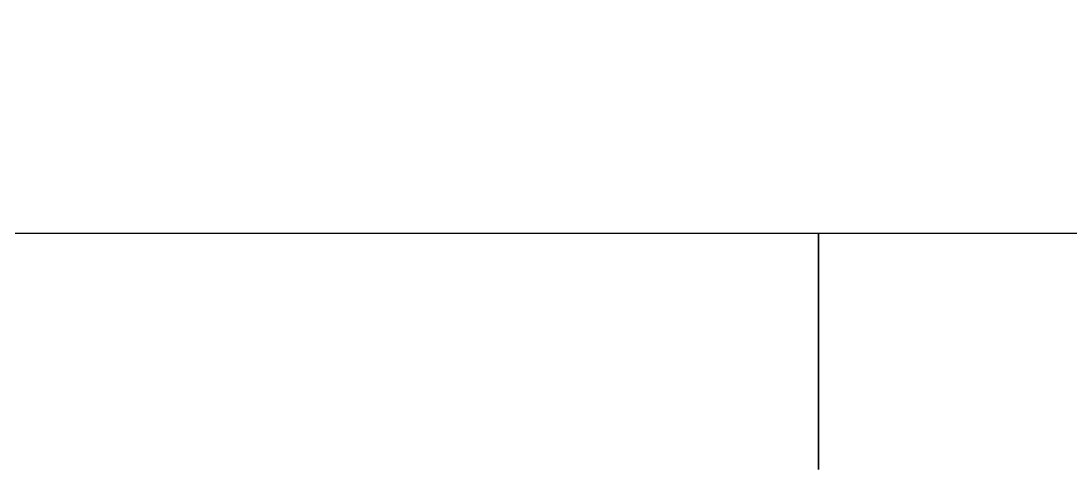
# Model space of a CAD drawing. Header units: millimetres. Extents: x -4391136 to -1798569, y -886572 to -291056.
# Drawn here: x -2395743.6 to -2395546.1, y -394735.2 to -394650.5 of the extents above; entities that cross this region are included whole.
import ezdxf

# ---------------------------------------------------------------- set-up
doc = ezdxf.new("R2010")
doc.units = ezdxf.units.MM
doc.set_wipeout_variables(frame=1)
doc.layers.add('000 - CONCRETE_COL_WIPEOUT_', color=7, linetype='Continuous')
doc.layers.add('000 - CONCRETE_EX_BUILDING_MAIN_COLOR_1', color=7, linetype='Continuous')

# ---------------------------------------------------------------- blocks, each defined once
blk = doc.blocks.new('DR-SG-SW-Wire Screen_Fence - D50-1300x2000 mm-31424007-ENTRANCE 2 - ENLARGE ELEVATION 3')
at = {"layer": '000 - CONCRETE_EX_BUILDING_MAIN_COLOR_1', "color": 7}
blk.add_line((-2729338.98, 101140), (-2728238.98, 101140), dxfattribs=at)
blk = doc.blocks.new('DPA_Drainage Gutter_Landscape PP17_REV B - DPA_Drainage Gutter_Landscape PP17_REV B-V128-ENTRANCE 2 - ENLARGE ELEVATION 3')
at = {"layer": '000 - CONCRETE_EX_BUILDING_MAIN_COLOR_1', "color": 7}
for p, q in [((-2728363.98, 101140), (-2728363.98, 101095.56)), ((-2728363.98, 101095.56), (-2728363.98, 101140))]:
    blk.add_line(p, q, dxfattribs=at)
blk = doc.blocks.new('W-1-PP17-ENT2_REV00_20260527-083622_ELEVATION_3_EX')
at = {"layer": '000 - CONCRETE_EX_BUILDING_MAIN_COLOR_1', "color": 7}
for name in ['DR-SG-SW-Wire Screen_Fence - D50-1300x2000 mm-31424007-ENTRANCE 2 - ENLARGE ELEVATION 3', 'DPA_Drainage Gutter_Landscape PP17_REV B - DPA_Drainage Gutter_Landscape PP17_REV B-V128-ENTRANCE 2 - ENLARGE ELEVATION 3']:
    blk.add_blockref(name, (2740142.74, 0), dxfattribs=at)

msp = doc.modelspace()

# ---------------------------------------------------------------- block references
at = {"color": 7}
msp.add_blockref('W-1-PP17-ENT2_REV00_20260527-083622_ELEVATION_3_EX', (-2407372.34, -495830.45), dxfattribs=at)

doc.saveas('drawing.dxf')
